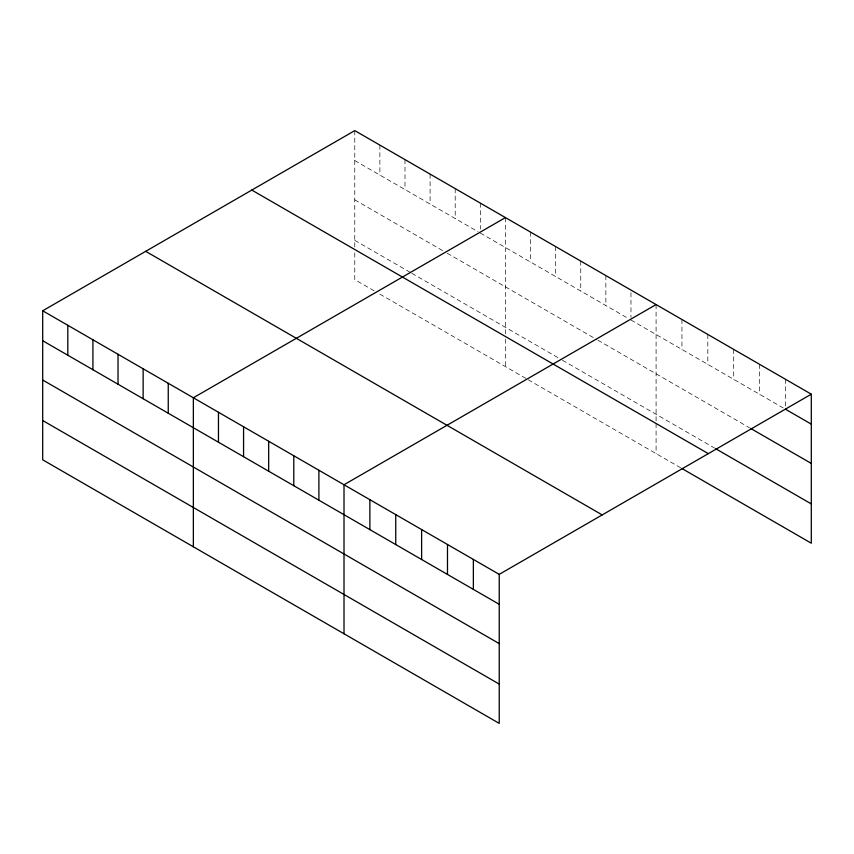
<?xml version="1.0" encoding="UTF-8"?>
<svg xmlns="http://www.w3.org/2000/svg" width="854" height="854" viewBox="0 0 854 854"><rect width="100%" height="100%" fill="white"/><g stroke="black" fill="none" stroke-linecap="round" stroke-linejoin="round"><path stroke-width="0.64" stroke-dasharray="4.27 3.2" d="M354.773 130.619L354.773 248.204M354.773 160.563L478.037 231.733M480.322 233.046L627.551 318.051M630.967 320.026L783.182 407.902M354.773 199.857L442.65 250.596M447.218 253.232L596.732 339.55M597.875 340.212L749.438 427.715M354.773 240.348L410.699 272.629M411.841 273.291L561.356 359.609M562.487 360.271L714.574 448.072M374.169 290.84L354.773 279.632L354.773 249.507M379.881 294.128L527.11 379.133M528.252 379.795L681.951 468.536M785.434 379.251L785.434 406.6M759.558 364.316L759.558 394.27M733.693 349.382L733.693 379.325M707.817 334.448L707.817 364.391M681.951 319.513L681.951 349.457M656.085 304.579L656.085 422.164M656.085 423.467L656.085 453.591M630.967 292.687L630.967 317.421M605.86 275.586L605.86 305.529M580.752 261.089L580.752 291.033M555.644 246.592L555.644 276.536M530.537 232.096L530.537 262.039M505.429 217.599L505.429 333.871M505.429 339.113L505.429 366.612M480.322 203.103L480.322 229.139M455.203 188.606L455.203 218.549M430.096 174.109L430.096 204.053M404.988 159.613L404.988 189.556M379.881 145.116L379.881 175.059"/><path stroke-width="1.28" d="M42.7 310.792L499.227 574.368L499.227 723.381L42.7 459.815L42.7 310.792L354.773 130.619L811.3 394.185L811.3 543.208L681.951 468.536M505.429 217.599L193.356 397.772L193.356 546.784M656.085 304.579L344.013 484.752L344.013 633.764M499.227 574.368L811.3 394.185M785.434 409.205L811.3 424.139M750.559 428.366L811.3 463.434M715.695 448.724L811.3 503.913M251.791 190.068L708.318 453.645M145.682 251.332L602.209 514.909M42.7 340.735L499.227 604.312M42.7 380.03L499.227 643.606M42.7 420.52L499.227 684.086M473.362 559.423L473.362 589.377M447.485 544.489L447.485 574.443M421.62 529.555L421.62 559.509M395.744 514.62L395.744 544.564M369.878 499.686L369.878 529.629M318.894 470.255L318.894 500.198M293.787 455.758L293.787 485.702M268.679 441.262L268.679 471.205M243.571 426.765L243.571 456.709M218.464 412.268L218.464 442.212M168.249 383.275L168.249 413.219M143.141 368.779L143.141 398.722M118.023 354.282L118.023 384.225M92.915 339.785L92.915 369.729M67.808 325.289L67.808 355.232"/></g></svg>
